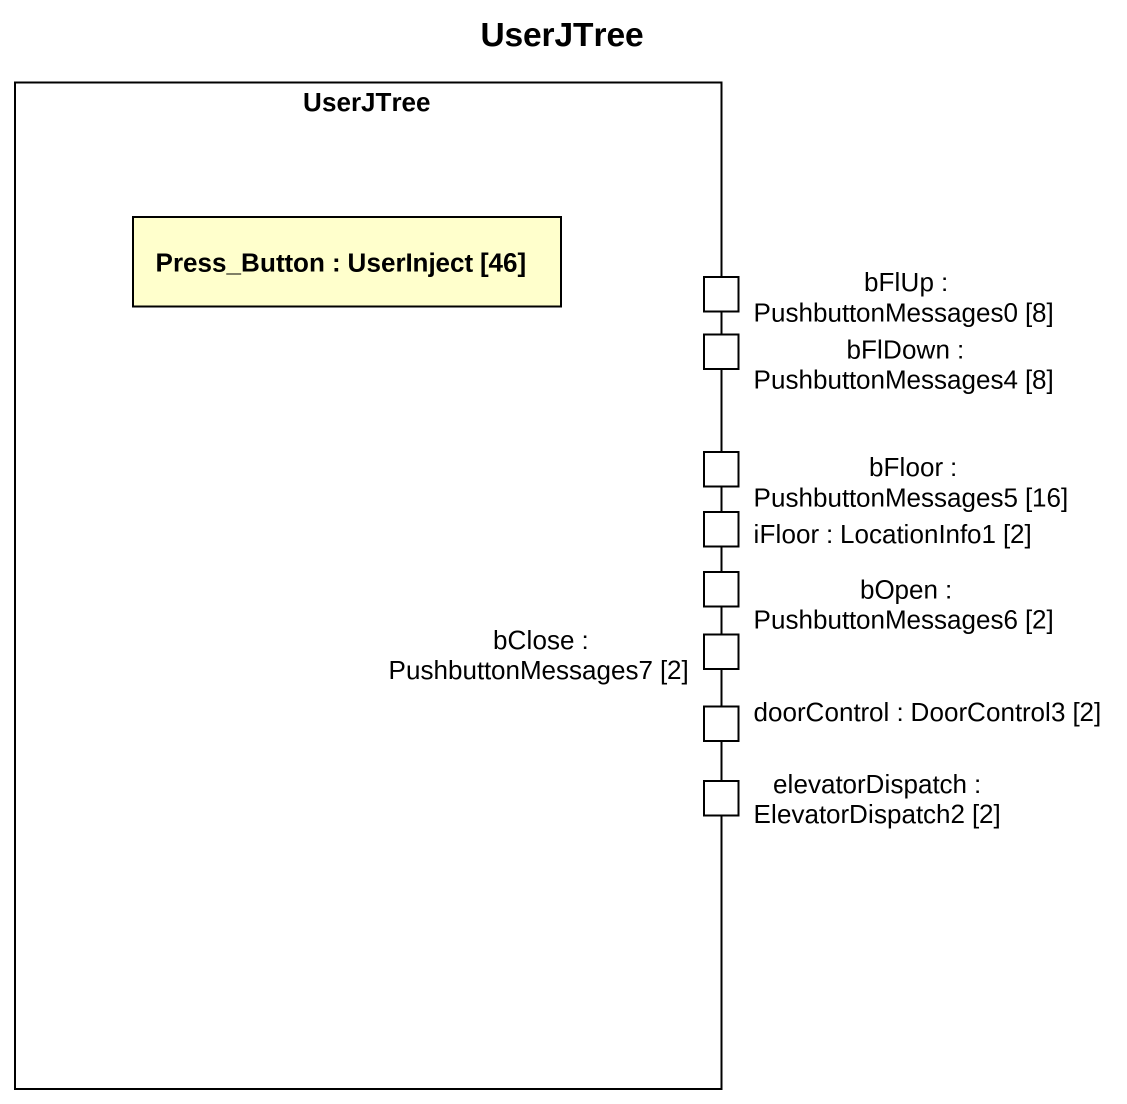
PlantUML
@startuml
title UserJTree
rectangle UserJTree {
  rectangle "Press_Button : UserInject [46]" as Press_Button
  port "bFlUp : PushbuttonMessages0 [8]" as bFlUp_PushbuttonMessages0_8
  port "bFlDown : PushbuttonMessages4 [8]" as bFlDown_PushbuttonMessages4
  port "bFloor : PushbuttonMessages5 [16]" as bFloor_PushbuttonMessages5
  port "bOpen : PushbuttonMessages6 [2]" as bOpen_PushbuttonMessages6_2
  port "iFloor : LocationInfo1 [2]" as iFloor_LocationInfo1_2
  port "bClose : PushbuttonMessages7 [2]" as bClose_PushbuttonMessages7_2
  port "doorControl : DoorControl3 [2]" as doorControl_DoorControl3_2
  port "elevatorDispatch : ElevatorDispatch2 [2]" as elevatorDispatch
}
@enduml
